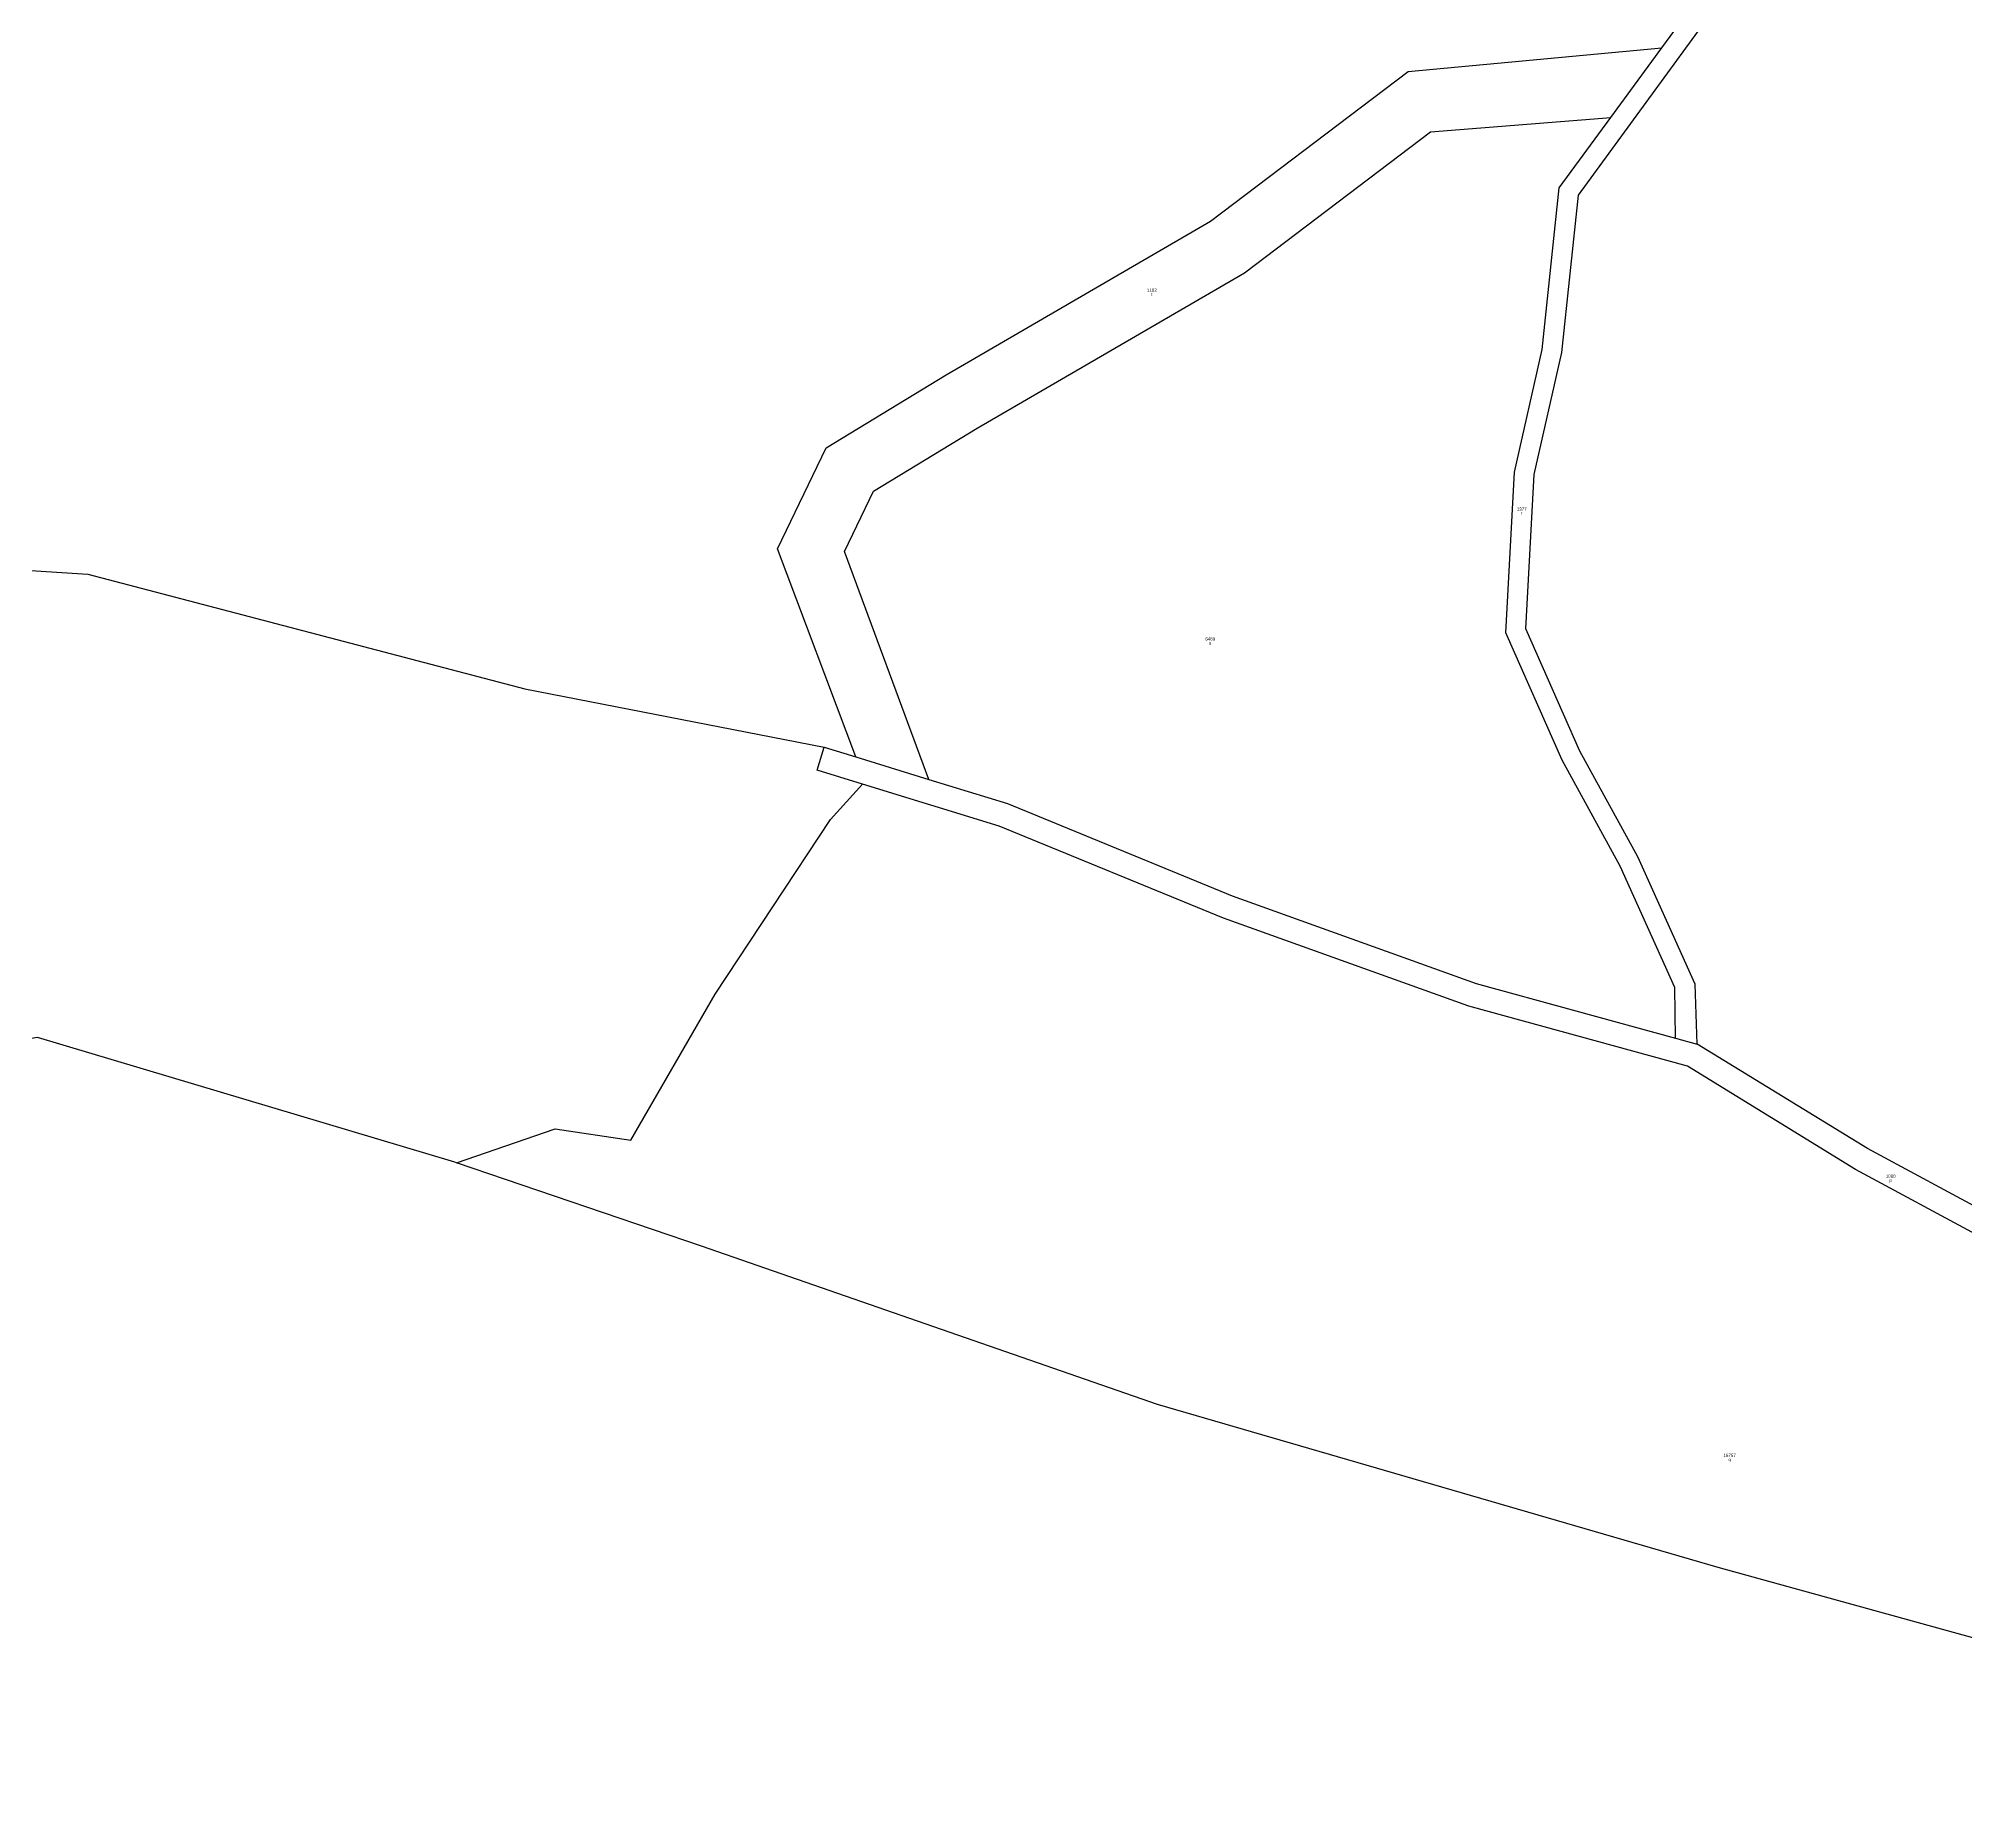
# Model space of a CAD drawing. Header units: metres. Extents: x 482721 to 483773, y 4630440 to 4631301.
# Drawn here: x 482962.5 to 483203.6, y 4630439.8 to 4630661.5 of the extents above; entities that cross this region are included whole.
import ezdxf
from ezdxf.enums import TextEntityAlignment as Align

# ---------------------------------------------------------------- set-up
doc = ezdxf.new("R2010")
doc.units = ezdxf.units.M

msp = doc.modelspace()

# ---------------------------------------------------------------- linework, layer by layer
at = {"layer": 'PG-LI'}
for p, q in [((483133.897, 4630657.398), (483165.627, 4630660.358)), ((483159.257, 4630651.658), (483165.627, 4630660.358)), ((483136.717, 4630649.848), (483159.257, 4630651.658)), ((483023.366, 4630580.109), (483060.826, 4630572.8185)), ((483060.826, 4630572.8185), (483064.796, 4630571.5985)), ((483064.796, 4630571.5985), (483073.916, 4630568.7885)), ((483061.616, 4630563.7785), (483065.636, 4630568.1985)), ((483142.406, 4630543.248), (483167.346, 4630536.4175)), ((483167.346, 4630536.4175), (483170.076, 4630535.6675))]:
    msp.add_line(p, q, dxfattribs=at)
for points in [[(483165.627, 4630660.358), (483170.277, 4630666.718), (483185.637, 4630682.508), (483202.0775, 4630699.2875), (483215.2275, 4630719.6375), (483226.3175, 4630738.1775), (483232.208, 4630750.1775), (483230.228, 4630766.2875), (483225.098, 4630787.1575), (483215.768, 4630799.3075), (483211.4785, 4630823.268), (483212.4285, 4630845.298)], [(483170.076, 4630535.6675), (483169.806, 4630543.1575), (483162.6465, 4630559.0875), (483155.3865, 4630572.338), (483148.6165, 4630587.628), (483149.6665, 4630606.938), (483153.1465, 4630622.218), (483155.207, 4630641.928), (483172.167, 4630665.108), (483187.397, 4630680.7675), (483204.0175, 4630697.7275), (483217.3275, 4630718.3275), (483228.4975, 4630736.9875), (483234.768, 4630749.7575), (483232.668, 4630766.7475)], [(483064.796, 4630571.5985), (483054.9665, 4630597.6485), (483061.0665, 4630610.2985), (483076.0965, 4630619.4285), (483109.167, 4630638.6585), (483133.897, 4630657.398)], [(483167.346, 4630536.4175), (483167.266, 4630542.7575), (483160.4265, 4630557.948), (483153.1565, 4630571.208), (483146.1065, 4630587.138), (483147.1965, 4630607.268), (483150.6865, 4630622.618), (483152.817, 4630642.848), (483159.257, 4630651.658)], [(483073.916, 4630568.7885), (483063.3665, 4630597.3185), (483066.9965, 4630604.8585), (483079.9865, 4630612.7485), (483113.407, 4630632.188), (483136.717, 4630649.848)], [(482843.846, 4630574.94), (482891.836, 4630592.97), (482925.056, 4630597.2795), (482968.686, 4630594.4795), (483023.366, 4630580.109)], [(483065.636, 4630568.1985), (483059.926, 4630569.9485), (483060.826, 4630572.8185)], [(483392.2465, 4630511.146), (483366.626, 4630505.266), (483350.446, 4630501.046), (483307.226, 4630486.3165), (483291.966, 4630482.9965), (483278.836, 4630476.9265), (483269.446, 4630481.747), (483254.756, 4630491.097), (483240.886, 4630498.027), (483221.336, 4630504.637), (483205.526, 4630511.5475), (483189.876, 4630519.9675), (483168.876, 4630532.8775), (483141.496, 4630540.398), (483110.786, 4630551.408), (483082.736, 4630562.9285), (483065.636, 4630568.1985)], [(483073.916, 4630568.7885), (483083.756, 4630565.7585), (483111.876, 4630554.208), (483142.406, 4630543.248)], [(483014.816, 4630520.789), (483027.146, 4630525.0385), (483036.626, 4630523.6185), (483047.176, 4630541.8985), (483061.616, 4630563.7785)], [(483395.7365, 4630515.276), (483365.906, 4630508.176), (483349.616, 4630503.916), (483306.446, 4630489.2065), (483291.036, 4630485.8665), (483278.926, 4630480.2665), (483270.946, 4630484.357), (483256.236, 4630493.717), (483242.046, 4630500.797), (483222.416, 4630507.437), (483206.846, 4630514.2475), (483191.386, 4630522.5675), (483170.076, 4630535.6675)]]:
    msp.add_lwpolyline(points, dxfattribs=at)
at = {"layer": 'PG-LP'}
msp.add_line((483014.816, 4630520.789), (483014.586, 4630520.869), dxfattribs=at)
for points in [[(483014.586, 4630520.869), (482962.376, 4630536.479), (482950.446, 4630534.4695), (482938.3555, 4630532.4395), (482893.456, 4630550.99), (482869.486, 4630563.46), (482843.846, 4630574.94)], [(483390.336, 4630508.886), (483361.126, 4630469.756), (483342.136, 4630463.776), (483324.2955, 4630455.9865), (483313.9555, 4630449.0665), (483303.6055, 4630442.1565), (483288.7555, 4630439.8465), (483272.6755, 4630442.5065), (483172.6755, 4630470.1575), (483102.5455, 4630490.558), (483045.4855, 4630510.3785), (483014.816, 4630520.789)]]:
    msp.add_lwpolyline(points, dxfattribs=at)

# ---------------------------------------------------------------- texts
at = {"layer": 'PG-AA'}
for s, p in [('t', (483101.83, 4630629.71)), ('r', (483148.11, 4630602.31)), ('s', (483109.13, 4630586.05)), ('p', (483194.28, 4630518.8)), ('q', (483174.13, 4630483.86))]:
    msp.add_text(s, height=0.4, dxfattribs=at).set_placement(p, align=Align.TOP_CENTER)
at = {"layer": 'PG-AS'}
for s, p in [('1182', (483101.83, 4630629.71)), ('1377', (483148.11, 4630602.31)), ('6489', (483109.13, 4630586.05)), ('1080', (483194.28, 4630518.8)), ('16757', (483174.13, 4630483.86))]:
    msp.add_text(s, height=0.4, dxfattribs=at).set_placement(p, align=Align.BOTTOM_CENTER)

doc.saveas('drawing.dxf')
